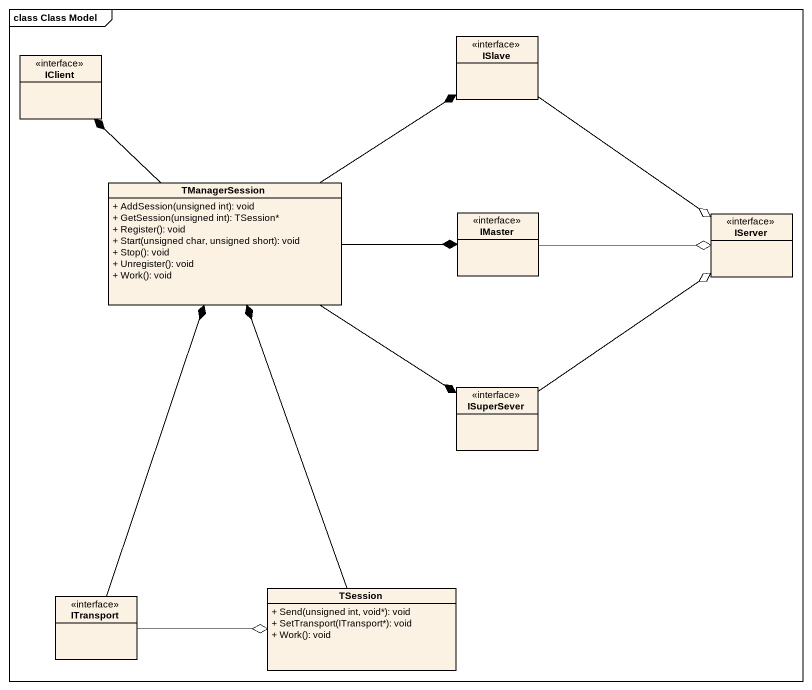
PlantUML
@startuml
mainframe class Class Model
hide circle
hide empty members
skinparam classAttributeIconSize 0
class ISlave <<interface>>
class IClient <<interface>>
class TManagerSession {
  + AddSession(unsigned int): void
  + GetSession(unsigned int): TSession*
  + Register(): void
  + Start(unsigned char, unsigned short): void
  + Stop(): void
  + Unregister(): void
  + Work(): void
}
class IMaster <<interface>>
class IServer <<interface>>
class ISuperSever <<interface>>
class ITransport <<interface>>
class TSession {
  + Send(unsigned int, void*): void
  + SetTransport(ITransport*): void
  + Work(): void
}
ISlave --o IServer
TManagerSession -up-* ISlave
TManagerSession -up-* IClient
TManagerSession -right-* IMaster
TManagerSession --* ISuperSever
IMaster -right-o IServer
ISuperSever -up-o IServer
ITransport -up-* TManagerSession
ITransport -right-o TSession
TSession -up-* TManagerSession
@enduml
